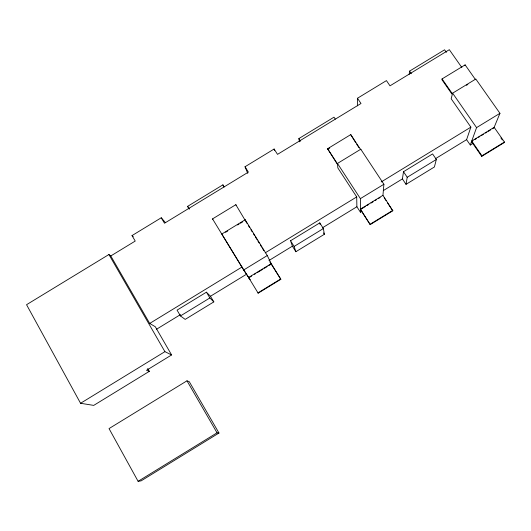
<?xml version="1.0" encoding="UTF-8"?>
<svg xmlns="http://www.w3.org/2000/svg" width="531" height="531" viewBox="0 0 531 531"><rect width="100%" height="100%" fill="white"/><g stroke="black" fill="none" stroke-linecap="round" stroke-linejoin="round"><path stroke-width="0.8" d="M370.207 224.606L360.43 209.101L360.396 198.627L337.477 163.442L360.775 149.224L383.9 184.257L382.951 195.328L392.774 210.8L370.207 224.606L360.43 209.553L365.348 206.546M409.175 74.38L409.587 71.121L444.573 49.808L446.365 52.363M402.405 178.914L403.507 171.712L432.592 153.93L436.349 159.466L434.385 166.993L406.023 184.343L402.405 178.914L383.322 190.583M406.023 184.343L407.217 177.274L403.507 171.712M475.584 79.743L465.116 64.868L442.064 78.927L441.905 79.643L452.266 94.551L451.184 98.759L470.871 127.141L466.59 139.666L435.652 158.583M472.929 140.755L471.528 141.611L481.723 156.366L481.949 155.809L471.734 141.034L494.149 127.327L499.95 113.315L475.809 79.026L452.618 93.177L452.445 93.868L442.064 78.927M464.91 65.612L465.116 64.868M466.59 139.666L470.293 145.036L471.528 141.611M471.734 141.034L476.566 127.613L499.95 113.315M494.149 127.327L504.45 142.042L504.178 142.62L481.723 156.366M186.985 380.813L109.034 428.59L138.106 481.312L141.107 480.867L218.971 433.024L189.295 381.709L186.985 380.813L217.033 432.818L218.971 433.024M138.106 481.312L217.033 432.818M280.68 278.981L257.973 292.88L258.166 293.172L280.833 279.299L271.222 263.648L267.272 255.55L245.176 219.768L221.766 234.052L222.038 234.476M225.575 232.312L227.706 231.018M237.616 224.965L239.03 224.102M240.45 223.239L242.574 221.945M466.47 85.305L467.871 84.449M147.698 368.481L149.33 371.348L93.721 405.392L80.559 403.281L26.55 304.701L108.915 254.522L110.78 255.955L149.702 323.439L241.99 267.033L250.068 279.724L248.807 277.813L251.628 276.087M265.201 252.842L356.706 196.915L337.849 167.935L337.57 164.55L327.581 148.74L350.745 134.615L360.775 149.808L360.775 149.224M381.192 181.954L470.871 127.141M206.426 292.183L177.062 310.131L180.454 315.932L185.193 319.396L213.827 301.887L210.468 296.265L206.426 292.183L209.864 297.951L213.827 301.887M290.55 240.755L319.775 222.894L323.372 228.542L324.361 234.284L295.86 251.714L292.395 246.172L290.55 240.755L294.108 246.437L295.86 251.714M247.008 223.378L235.824 204.694L212.546 218.891L243.656 269.994L267.272 255.55M360.396 198.627L383.9 184.257M156.585 329.207L180.474 314.604M210.468 296.265L246.663 274.135M268.965 260.502L292.395 246.172M322.271 227.912L356.885 206.745L356.706 196.915M180.454 315.932L209.864 297.951M294.108 246.437L323.372 228.542M407.217 177.274L436.349 159.466M243.656 269.994L248.594 277.487L271.222 263.648M360.43 209.101L382.951 195.328M254.455 274.354L255.862 273.492M257.276 272.629L262.925 269.177M264.332 268.314L267.159 266.589M268.567 265.726L270.684 264.431M366.748 205.683L368.859 204.395M370.963 203.107L373.074 201.82M375.178 200.532L376.585 199.669M378.689 198.382L380.096 197.525M475.026 139.474L476.42 138.618M478.517 137.337L479.918 136.48M481.318 135.624L483.409 134.343M485.507 133.062L486.907 132.206M488.308 131.349L490.405 130.068M492.502 128.787L493.896 127.931M356.885 206.745L360.436 212.221L361.823 211.371M470.293 145.036L473.061 143.343M370.226 224.182L392.834 210.349M481.949 155.809L504.45 142.042M80.559 403.281L164.909 351.655L171.599 354.954L146.503 370.319L149.33 371.348M110.78 255.955L135.226 241.067L132.02 235.585L161.251 217.776L165.426 222.589M247.738 173.345L245.017 166.754L274.115 149.025L277.514 154.368L360.994 103.505L357.482 98.248L386.442 80.606L389.993 85.836L449.319 49.688L461.864 67.55M189.209 209.055L187.589 206.373L222.901 184.861L224.135 186.859M299.497 141.804L298.847 138.591L333.999 117.178L335.287 119.13M327.647 149.324L329.751 148.036M149.702 323.439L155.311 326.751L171.599 354.954M132.02 235.585L133.228 236.707M187.589 206.373L189.394 208.889M500.906 137.947L502.313 139.952M452.618 93.177L476.566 127.613M409.587 71.121L411.359 73.696M355.77 142.806L350.745 134.615M356.679 144.186L358.956 147.631M384.252 197.851L386.044 200.579M387.391 202.623L392.774 210.8M327.581 148.74L337.524 163.999L337.477 163.442M222.31 234.888L241.99 267.033M212.546 218.891L212.838 219.336M298.847 138.591L300.546 141.219M323.485 232.91L324.361 234.284M245.017 166.754L248.375 172.124L164.504 223.226L161.251 217.776M248.309 225.483L249.61 227.587M250.911 229.691L252.205 231.795M253.506 233.899L254.376 235.306M255.238 236.707L256.971 239.514M257.84 240.915L259.141 243.025M260.436 245.13L261.737 247.234M262.606 248.634L263.907 250.738M280.833 279.299L269.821 261.889M248.594 277.487L258.166 293.172M108.915 254.522L164.909 351.655M222.901 184.861L223.982 186.912M235.824 204.694L236.063 205.172M245.176 219.768L245.402 220.212M274.115 149.025L274.573 150.598M319.775 222.894L320.054 224.381M357.482 98.248L357.562 105.822M360.43 209.553L360.436 212.221"/></g></svg>
